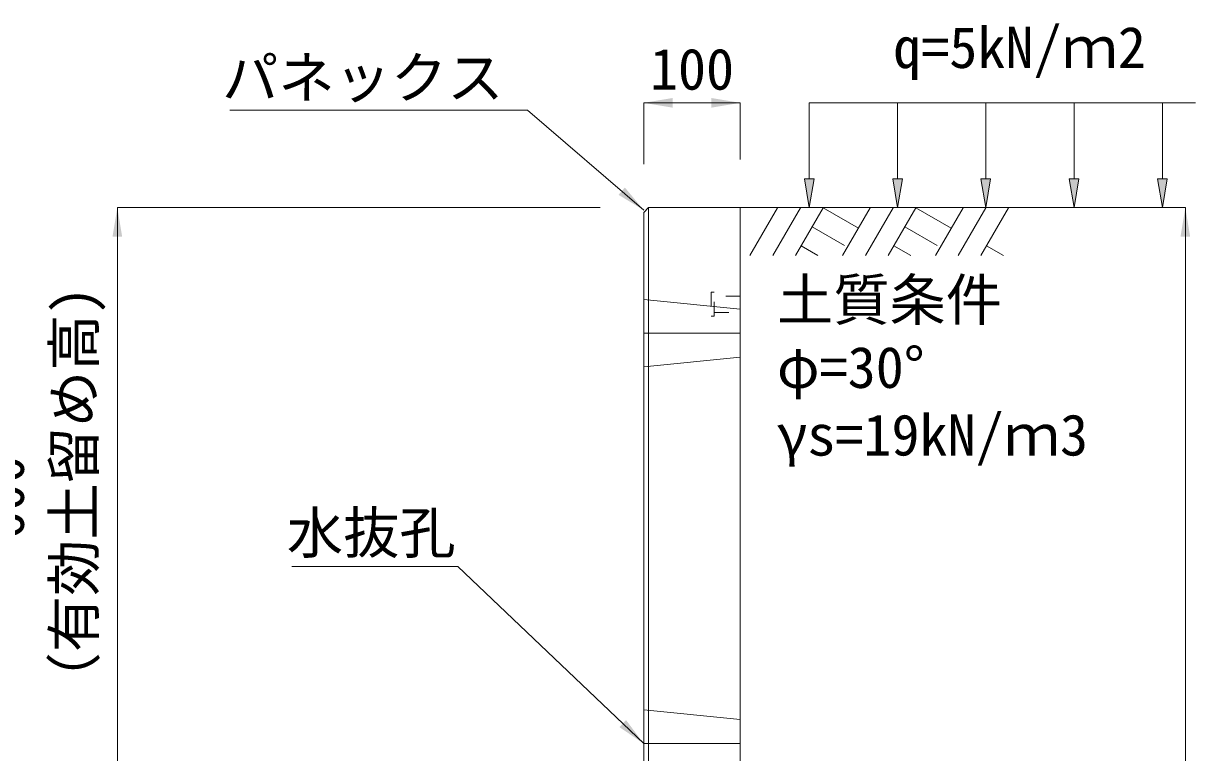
# Model space of a CAD drawing. Units: millimetres at full size. Extents: x 172874 to 217143, y 854931 to 903297.
# Drawn here: x 181882 to 183096, y 871842 to 872597 of the extents above; entities that cross this region are included whole.
import ezdxf
from ezdxf.enums import TextEntityAlignment as Align

# ---------------------------------------------------------------- set-up
doc = ezdxf.new("R2010")
doc.units = ezdxf.units.MM
doc.header["$LTSCALE"] = 20
for name, pattern in [('DASHED', [7.5, 6, -1.5]), ('USER1', [28.575, 19.05, -3.175, 3.175, -3.175]), ('USER3', [1.35, 0.75, -0.6])]:
    doc.linetypes.add(name, pattern=pattern)
for name, color, linetype, lineweight in [('0_2', 7, 'Continuous', 20), ('パネックスKDS', 2, 'Continuous', 13), ('寸法線', 7, 'Continuous', 13), ('引出線', 4, 'Continuous', 13), ('補助線', 8, 'Continuous', 13), ('ｲﾝｻｰﾄ', 3, 'USER3', 5), ('ﾊｯﾁﾝｸﾞ', 7, 'Continuous', 5)]:
    doc.layers.add(name, color=color, linetype=linetype, lineweight=lineweight)
doc.layers.add('文字', color=7, linetype='Continuous')
doc.styles.add('ＭＳ ゴシック', font='')
doc.styles.get('ＭＳ ゴシック').set_extended_font_data('MS Gothic')

# ---------------------------------------------------------------- blocks, each defined once
blk = doc.blocks.new('filled_arrow')
at = {"color": 0, "linetype": 'Continuous', "lineweight": -2}
blk.add_solid([(7.5, 1.25), (0, 0), (7.5, -1.25)], dxfattribs=at)

msp = doc.modelspace()

# ---------------------------------------------------------------- hatches: boundary and pattern name
at = {"layer": '寸法線'}
for points in [[(182701.11, 872436.42), (182696.11, 872406.42), (182691.11, 872436.42)], [(182792.53, 872436.42), (182787.53, 872406.42), (182782.53, 872436.42)], [(182883.94, 872436.42), (182878.94, 872406.42), (182873.94, 872436.42)], [(182975.35, 872436.42), (182970.35, 872406.42), (182965.35, 872436.42)], [(183066.77, 872436.42), (183061.77, 872406.42), (183056.77, 872436.42)], [(183066.77, 872436.42), (183061.77, 872406.42), (183056.77, 872436.42)]]:
    msp.add_hatch(color=256, dxfattribs=at).paths.add_polyline_path(points)

# ---------------------------------------------------------------- linework, layer by layer
at = {"layer": '0_2'}
msp.add_line((182604.7, 872406.42), (183004.7, 872406.42), dxfattribs=at)
at = {"layer": 'パネックスKDS'}
for p, q in [((182524.7, 872401.42), (182529.7, 872406.42)), ((182524.7, 871806.42), (182524.7, 872401.42)), ((182529.7, 872406.42), (182624.7, 872406.42)), ((182624.7, 871031.42), (182624.7, 872406.42))]:
    msp.add_line(p, q, dxfattribs=at)
at = {"layer": 'パネックスKDS', "lineweight": 5}
msp.add_line((182529.7, 871806.42), (182529.7, 872406.42), dxfattribs=at)
at = {"layer": 'パネックスKDS', "linetype": 'DASHED', "lineweight": 9}
for p, q in [((182524.7, 872311.42), (182624.7, 872301.42)), ((182524.7, 872241.42), (182624.7, 872251.42)), ((182524.7, 871886.42), (182624.7, 871876.42))]:
    msp.add_line(p, q, dxfattribs=at)
at = {"layer": '寸法線'}
for p, q in [((182524.7, 872514.97), (182624.7, 872514.97)), ((182524.7, 872451.42), (182524.7, 872514.97)), ((182624.7, 872456.42), (182624.7, 872514.97)), ((181979.7, 871806.42), (181979.7, 872406.42)), ((182479.7, 872406.42), (181979.7, 872406.42)), ((182674.7, 872406.42), (183085.54, 872406.42)), ((183085.54, 871031.42), (183085.54, 872406.42))]:
    msp.add_line(p, q, dxfattribs=at)
at = {"layer": '寸法線', "lineweight": 9}
for p, q in [((183096.11, 872514.97), (182696.11, 872514.97)), ((182696.11, 872436.42), (182696.11, 872514.97)), ((182787.53, 872436.42), (182787.53, 872514.97)), ((182878.94, 872436.42), (182878.94, 872514.97)), ((182970.35, 872436.42), (182970.35, 872514.97)), ((183061.77, 872436.42), (183061.77, 872514.97))]:
    msp.add_line(p, q, dxfattribs=at)
for points in [[(182701.11, 872436.42), (182696.11, 872406.42), (182691.11, 872436.42)], [(182792.53, 872436.42), (182787.53, 872406.42), (182782.53, 872436.42)], [(182883.94, 872436.42), (182878.94, 872406.42), (182873.94, 872436.42)], [(182975.35, 872436.42), (182970.35, 872406.42), (182965.35, 872436.42)], [(183066.77, 872436.42), (183061.77, 872406.42), (183056.77, 872436.42)], [(183066.77, 872436.42), (183061.77, 872406.42), (183056.77, 872436.42)]]:
    msp.add_lwpolyline(points, close=True, dxfattribs=at)
at = {"layer": '引出線'}
for points in [[(182524.7, 872403.92), (182404.49, 872507.38), (182096.24, 872507.38)], [(182524.7, 871851.42), (182332.24, 872034.87), (182160.5, 872034.87)]]:
    msp.add_lwpolyline(points, dxfattribs=at)
at = {"layer": '補助線', "linetype": 'USER1'}
for p, q in [((182524.7, 872276.42), (182624.7, 872276.42)), ((182524.7, 871851.42), (182624.7, 871851.42))]:
    msp.add_line(p, q, dxfattribs=at)
at = {"layer": 'ｲﾝｻｰﾄ'}
for p, q in [((182594.7, 872318.92), (182594.7, 872293.92)), ((182597.7, 872318.92), (182594.7, 872318.92)), ((182597.7, 872293.92), (182597.7, 872318.92)), ((182624.7, 872314.92), (182597.7, 872314.92)), ((182594.7, 872293.92), (182597.7, 872293.92)), ((182597.7, 872297.92), (182624.7, 872297.92))]:
    msp.add_line(p, q, dxfattribs=at)
at = {"layer": 'ﾊｯﾁﾝｸﾞ', "lineweight": 9}
for p, q in [((182663.35, 872406.41), (182634.7, 872356.79)), ((182686.97, 872406.41), (182658.32, 872356.79)), ((182710.59, 872406.41), (182681.94, 872356.79)), ((182710.59, 872406.41), (182747.16, 872385.3)), ((182759.35, 872406.41), (182730.7, 872356.79)), ((182782.97, 872406.41), (182754.32, 872356.79)), ((182806.59, 872406.41), (182777.94, 872356.79)), ((182806.59, 872406.41), (182843.16, 872385.3)), ((182855.35, 872406.41), (182826.7, 872356.79)), ((182878.97, 872406.41), (182850.32, 872356.79)), ((182902.59, 872406.41), (182873.94, 872356.79)), ((182699.17, 872386.63), (182732.58, 872367.34)), ((182795.17, 872386.63), (182828.58, 872367.34)), ((182687.75, 872366.85), (182705.16, 872356.79)), ((182783.75, 872366.85), (182801.16, 872356.79)), ((182879.75, 872366.85), (182897.16, 872356.79))]:
    msp.add_line(p, q, dxfattribs=at)

# ---------------------------------------------------------------- block references
at = {"layer": '寸法線', "xscale": 4, "yscale": 4}
msp.add_blockref('filled_arrow', (182524.7, 872514.97), dxfattribs=at)
for p, rotation in [((182624.7, 872514.97), 180), ((181979.7, 872406.42), 270), ((183085.54, 872406.42), 270)]:
    msp.add_blockref('filled_arrow', p, dxfattribs=dict(at, rotation=rotation))
at = {"layer": '引出線', "xscale": 4, "yscale": 4}
for p, rotation in [((182524.7, 872403.92), 139.3), ((182524.7, 871851.42), 136.4)]:
    msp.add_blockref('filled_arrow', p, dxfattribs=dict(at, rotation=rotation))

# ---------------------------------------------------------------- texts
at = {"layer": '寸法線', "style": 'ＭＳ ゴシック'}
msp.add_text('100', height=42.72, dxfattribs=at).set_placement((182574.7, 872549.97), align=Align.MIDDLE_CENTER)
for s, p in [('土質条件', (182662.67, 872332.43)), ('φ=30°', (182662.67, 872262.43)), ('γs=19kN/ｍ3', (182662.67, 872192.43))]:
    msp.add_text(s, height=42.72, dxfattribs=at).set_placement(p, align=Align.TOP_LEFT)
for s, p in [('（有効土留め高)', (181968.9, 871887.89)), ('600', (181895.78, 872062.71))]:
    msp.add_text(s, height=42.72, rotation=90, dxfattribs=at).set_placement(p, align=Align.BOTTOM_LEFT)
at = {"layer": '引出線', "style": 'ＭＳ ゴシック'}
for s, p in [('パネックス', (182379.49, 872562.52)), ('水抜孔', (182329.99, 872091.15))]:
    msp.add_text(s, height=42.72, dxfattribs=at).set_placement(p, align=Align.TOP_RIGHT)
at = {"layer": '文字', "style": 'ＭＳ ゴシック'}
msp.add_text('q=5kN/ｍ2', height=42.72, dxfattribs=at).set_placement((182783, 872538.24), align=Align.BOTTOM_LEFT)

doc.saveas('drawing.dxf')
